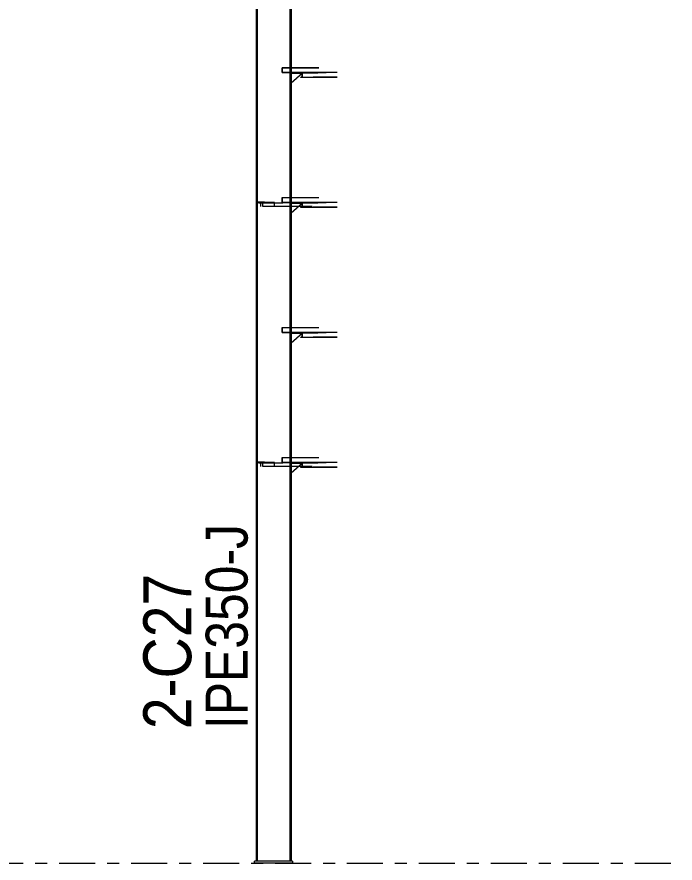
# Model space of a CAD drawing. Header units: millimetres. Extents: x -49 to 773, y -69 to 505.
# Drawn here: x 300.7 to 355.6, y 364.4 to 434.9 of the extents above; entities that cross this region are included whole.
import ezdxf

# ---------------------------------------------------------------- set-up
doc = ezdxf.new("R2010")
doc.units = ezdxf.units.MM
for name, pattern in [('XKITLINE00', [0]), ('XKITLINE02', [4, 2, -2]), ('XKITLINE03', [6, 3, -1, 1, -1])]:
    doc.linetypes.add(name, pattern=pattern)
for name, color, linetype, lineweight in [('Part', 2, 'Continuous', 0), ('PartMark', 7, 'Continuous', 0), ('S-grid', 1, 'Continuous', 0)]:
    doc.layers.add(name, color=color, linetype=linetype, lineweight=lineweight)
doc.styles.add('ARIAL', font='ARIAL.TTF')

# ---------------------------------------------------------------- blocks, each defined once
blk = doc.blocks.new('*A221')
at = {"layer": 'Part'}
blk.add_hatch(color=3, dxfattribs=at).paths.add_polyline_path([(322.841, 430.648), (322.841, 430.262), (324.52, 430.262), (324.52, 429.845), (324.38, 429.845), (324.38, 429.86), (324.503, 429.86), (324.503, 430.247), (322.825, 430.247), (322.825, 430.663), (322.964, 430.663), (322.964, 430.648)], flags=17)
blk = doc.blocks.new('*A222')
at = {"layer": 'Part'}
blk.add_hatch(color=3, dxfattribs=at).paths.add_polyline_path([(322.841, 419.815), (322.841, 419.428), (324.52, 419.428), (324.52, 419.012), (324.38, 419.012), (324.38, 419.027), (324.503, 419.027), (324.503, 419.413), (322.825, 419.413), (322.825, 419.83), (322.964, 419.83), (322.964, 419.815)], flags=17)
blk = doc.blocks.new('*A223')
at = {"layer": 'Part'}
blk.add_hatch(color=3, dxfattribs=at).paths.add_polyline_path([(322.841, 408.982), (322.841, 408.595), (324.52, 408.595), (324.52, 408.178), (324.38, 408.178), (324.38, 408.193), (324.503, 408.193), (324.503, 408.58), (322.825, 408.58), (322.825, 408.997), (322.964, 408.997), (322.964, 408.982)], flags=17)
blk = doc.blocks.new('*A224')
at = {"layer": 'Part'}
blk.add_hatch(color=3, dxfattribs=at).paths.add_polyline_path([(322.841, 398.148), (322.841, 397.762), (324.52, 397.762), (324.52, 397.345), (324.38, 397.345), (324.38, 397.36), (324.503, 397.36), (324.503, 397.747), (322.825, 397.747), (322.825, 398.163), (322.964, 398.163), (322.964, 398.148)], flags=17)
blk = doc.blocks.new('*A272')
at = {"layer": 'Part'}
blk.add_hatch(color=3, dxfattribs=at).paths.add_polyline_path([(322.841, 430.648), (322.841, 430.262), (324.52, 430.262), (324.52, 429.845), (324.38, 429.845), (324.38, 429.86), (324.503, 429.86), (324.503, 430.247), (322.825, 430.247), (322.825, 430.663), (322.964, 430.663), (322.964, 430.648)], flags=17)
blk = doc.blocks.new('*A273')
at = {"layer": 'Part'}
blk.add_hatch(color=3, dxfattribs=at).paths.add_polyline_path([(322.841, 419.815), (322.841, 419.428), (324.52, 419.428), (324.52, 419.012), (324.38, 419.012), (324.38, 419.027), (324.503, 419.027), (324.503, 419.413), (322.825, 419.413), (322.825, 419.83), (322.964, 419.83), (322.964, 419.815)], flags=17)
blk = doc.blocks.new('*A274')
at = {"layer": 'Part'}
blk.add_hatch(color=3, dxfattribs=at).paths.add_polyline_path([(322.841, 408.982), (322.841, 408.595), (324.52, 408.595), (324.52, 408.178), (324.38, 408.178), (324.38, 408.193), (324.503, 408.193), (324.503, 408.58), (322.825, 408.58), (322.825, 408.997), (322.964, 408.997), (322.964, 408.982)], flags=17)
blk = doc.blocks.new('*A275')
at = {"layer": 'Part'}
blk.add_hatch(color=3, dxfattribs=at).paths.add_polyline_path([(322.841, 398.148), (322.841, 397.762), (324.52, 397.762), (324.52, 397.345), (324.38, 397.345), (324.38, 397.36), (324.503, 397.36), (324.503, 397.747), (322.825, 397.747), (322.825, 398.163), (322.964, 398.163), (322.964, 398.148)], flags=17)
blk = doc.blocks.new('*A279')
at = {"layer": 'Part'}
blk.add_hatch(color=3, dxfattribs=at).paths.add_polyline_path([(321.853, 397.73), (321.853, 397.747), (322.207, 397.747), (322.207, 397.413), (322.189, 397.413), (322.189, 397.73)], flags=17)
blk = doc.blocks.new('*A280')
at = {"layer": 'Part'}
blk.add_hatch(color=3, dxfattribs=at).paths.add_polyline_path([(321.853, 419.397), (321.853, 419.413), (322.207, 419.413), (322.207, 419.08), (322.189, 419.08), (322.189, 419.397)], flags=17)
blk = doc.blocks.new('*A1087')
at = {"layer": 'S-grid', "color": 1, "linetype": 'XKITLINE03', "lineweight": 0}
blk.add_line((4.238, 364.372), (355.596, 364.372), dxfattribs=at)
blk = doc.blocks.new('*A1115')
at = {"layer": 'Part', "color": 7, "linetype": 'XKITLINE02', "lineweight": 0}
for p, q in [((325.797, 430.247), (323.571, 430.247)), ((323.571, 430.247), (323.571, 430.205)), ((323.571, 430.247), (323.571, 430.205)), ((324.408, 430.205), (324.408, 430.247)), ((325.797, 430.205), (324.503, 430.205)), ((325.313, 430.205), (325.313, 430.247)), ((325.797, 430.205), (325.797, 430.247))]:
    blk.add_line(p, q, dxfattribs=at)
at = {"layer": 'Part', "color": 2, "linetype": 'XKITLINE00', "lineweight": 0}
for p, q in [((323.571, 430.205), (324.503, 430.205)), ((324.153, 430.205), (324.153, 430.247))]:
    blk.add_line(p, q, dxfattribs=at)
blk = doc.blocks.new('*A1116')
at = {"layer": 'Part', "color": 7, "linetype": 'XKITLINE02', "lineweight": 0}
for p, q in [((323.571, 430.205), (323.571, 429.372)), ((324.551, 430.205), (323.571, 430.205)), ((324.503, 430.164), (324.551, 430.205))]:
    blk.add_line(p, q, dxfattribs=at)
at = {"layer": 'Part', "color": 2, "linetype": 'XKITLINE00', "lineweight": 0}
blk.add_line((324.503, 430.164), (323.571, 429.372), dxfattribs=at)
blk = doc.blocks.new('*A1122')
at = {"layer": 'Part', "color": 2, "linetype": 'XKITLINE00', "lineweight": 0}
for p, q in [((322.825, 430.247), (322.825, 430.663)), ((322.825, 430.663), (325.876, 430.663)), ((322.825, 430.247), (324.503, 430.247)), ((325.876, 430.648), (322.841, 430.648)), ((322.841, 430.648), (322.841, 430.262)), ((327.431, 430.262), (322.841, 430.262)), ((322.964, 430.648), (322.964, 430.663)), ((324.503, 429.86), (324.503, 430.247)), ((324.52, 429.845), (324.52, 430.262)), ((324.38, 429.845), (324.38, 429.86)), ((324.503, 429.86), (324.38, 429.86)), ((327.431, 429.845), (324.38, 429.845))]:
    blk.add_line(p, q, dxfattribs=at)
at = {"layer": 'Part', "color": 7, "linetype": 'XKITLINE02', "lineweight": 0}
for p, q in [((324.503, 430.247), (327.414, 430.247)), ((327.414, 429.86), (324.503, 429.86))]:
    blk.add_line(p, q, dxfattribs=at)
blk = doc.blocks.new('*A1123')
at = {"layer": 'Part', "color": 2, "linetype": 'XKITLINE00', "lineweight": 0}
for p, q in [((322.825, 419.413), (322.825, 419.83)), ((322.825, 419.83), (325.876, 419.83)), ((325.876, 419.815), (322.841, 419.815)), ((322.841, 419.815), (322.841, 419.428)), ((322.964, 419.815), (322.964, 419.83)), ((322.825, 419.413), (324.503, 419.413)), ((327.431, 419.428), (322.841, 419.428)), ((324.38, 419.012), (324.38, 419.027)), ((324.503, 419.027), (324.38, 419.027)), ((327.431, 419.012), (324.38, 419.012)), ((324.503, 419.027), (324.503, 419.413)), ((324.52, 419.012), (324.52, 419.428))]:
    blk.add_line(p, q, dxfattribs=at)
at = {"layer": 'Part', "color": 7, "linetype": 'XKITLINE02', "lineweight": 0}
for p, q in [((324.503, 419.413), (327.414, 419.413)), ((327.414, 419.027), (324.503, 419.027))]:
    blk.add_line(p, q, dxfattribs=at)
blk = doc.blocks.new('*A1124')
at = {"layer": 'Part', "color": 2, "linetype": 'XKITLINE00', "lineweight": 0}
for p, q in [((322.825, 408.58), (322.825, 408.997)), ((322.825, 408.997), (325.876, 408.997)), ((322.825, 408.58), (324.503, 408.58)), ((325.876, 408.982), (322.841, 408.982)), ((322.841, 408.982), (322.841, 408.595)), ((327.431, 408.595), (322.841, 408.595)), ((322.964, 408.982), (322.964, 408.997)), ((324.503, 408.193), (324.503, 408.58)), ((324.52, 408.178), (324.52, 408.595)), ((324.38, 408.178), (324.38, 408.193)), ((324.503, 408.193), (324.38, 408.193)), ((327.431, 408.178), (324.38, 408.178))]:
    blk.add_line(p, q, dxfattribs=at)
at = {"layer": 'Part', "color": 7, "linetype": 'XKITLINE02', "lineweight": 0}
for p, q in [((324.503, 408.58), (327.414, 408.58)), ((327.414, 408.193), (324.503, 408.193))]:
    blk.add_line(p, q, dxfattribs=at)
blk = doc.blocks.new('*A1125')
at = {"layer": 'Part', "color": 2, "linetype": 'XKITLINE00', "lineweight": 0}
for p, q in [((322.825, 397.747), (322.825, 398.163)), ((322.825, 398.163), (325.876, 398.163)), ((322.825, 397.747), (324.503, 397.747)), ((325.876, 398.148), (322.841, 398.148)), ((322.841, 398.148), (322.841, 397.762)), ((327.431, 397.762), (322.841, 397.762)), ((322.964, 398.148), (322.964, 398.163)), ((324.503, 397.36), (324.503, 397.747)), ((324.52, 397.345), (324.52, 397.762)), ((324.38, 397.345), (324.38, 397.36)), ((324.503, 397.36), (324.38, 397.36)), ((327.431, 397.345), (324.38, 397.345))]:
    blk.add_line(p, q, dxfattribs=at)
at = {"layer": 'Part', "color": 7, "linetype": 'XKITLINE02', "lineweight": 0}
for p, q in [((324.503, 397.747), (327.414, 397.747)), ((327.414, 397.36), (324.503, 397.36))]:
    blk.add_line(p, q, dxfattribs=at)
blk = doc.blocks.new('*A1275')
at = {"layer": 'Part', "color": 2, "linetype": 'XKITLINE00', "lineweight": 0}
for p, q in [((322.825, 430.247), (322.825, 430.663)), ((322.825, 430.663), (325.876, 430.663)), ((322.825, 430.247), (324.503, 430.247)), ((325.876, 430.648), (322.841, 430.648)), ((322.841, 430.648), (322.841, 430.262)), ((327.431, 430.262), (322.841, 430.262)), ((322.964, 430.648), (322.964, 430.663)), ((324.503, 429.86), (324.503, 430.247)), ((324.52, 429.845), (324.52, 430.262)), ((324.38, 429.845), (324.38, 429.86)), ((324.503, 429.86), (324.38, 429.86)), ((327.431, 429.845), (324.38, 429.845))]:
    blk.add_line(p, q, dxfattribs=at)
at = {"layer": 'Part', "color": 7, "linetype": 'XKITLINE02', "lineweight": 0}
for p, q in [((324.503, 430.247), (327.414, 430.247)), ((327.414, 429.86), (324.503, 429.86))]:
    blk.add_line(p, q, dxfattribs=at)
blk = doc.blocks.new('*A1276')
at = {"layer": 'Part', "color": 2, "linetype": 'XKITLINE00', "lineweight": 0}
for p, q in [((322.825, 419.413), (322.825, 419.83)), ((322.825, 419.83), (325.876, 419.83)), ((325.876, 419.815), (322.841, 419.815)), ((322.841, 419.815), (322.841, 419.428)), ((322.964, 419.815), (322.964, 419.83)), ((322.825, 419.413), (324.503, 419.413)), ((327.431, 419.428), (322.841, 419.428)), ((324.38, 419.012), (324.38, 419.027)), ((324.503, 419.027), (324.38, 419.027)), ((327.431, 419.012), (324.38, 419.012)), ((324.503, 419.027), (324.503, 419.413)), ((324.52, 419.012), (324.52, 419.428))]:
    blk.add_line(p, q, dxfattribs=at)
at = {"layer": 'Part', "color": 7, "linetype": 'XKITLINE02', "lineweight": 0}
for p, q in [((324.503, 419.413), (327.414, 419.413)), ((327.414, 419.027), (324.503, 419.027))]:
    blk.add_line(p, q, dxfattribs=at)
blk = doc.blocks.new('*A1277')
at = {"layer": 'Part', "color": 2, "linetype": 'XKITLINE00', "lineweight": 0}
for p, q in [((322.825, 408.58), (322.825, 408.997)), ((322.825, 408.997), (325.876, 408.997)), ((322.825, 408.58), (324.503, 408.58)), ((325.876, 408.982), (322.841, 408.982)), ((322.841, 408.982), (322.841, 408.595)), ((327.431, 408.595), (322.841, 408.595)), ((322.964, 408.982), (322.964, 408.997)), ((324.503, 408.193), (324.503, 408.58)), ((324.52, 408.178), (324.52, 408.595)), ((324.38, 408.178), (324.38, 408.193)), ((324.503, 408.193), (324.38, 408.193)), ((327.431, 408.178), (324.38, 408.178))]:
    blk.add_line(p, q, dxfattribs=at)
at = {"layer": 'Part', "color": 7, "linetype": 'XKITLINE02', "lineweight": 0}
for p, q in [((324.503, 408.58), (327.414, 408.58)), ((327.414, 408.193), (324.503, 408.193))]:
    blk.add_line(p, q, dxfattribs=at)
blk = doc.blocks.new('*A1278')
at = {"layer": 'Part', "color": 2, "linetype": 'XKITLINE00', "lineweight": 0}
for p, q in [((322.825, 397.747), (322.825, 398.163)), ((322.825, 398.163), (325.876, 398.163)), ((322.825, 397.747), (324.503, 397.747)), ((325.876, 398.148), (322.841, 398.148)), ((322.841, 398.148), (322.841, 397.762)), ((327.431, 397.762), (322.841, 397.762)), ((322.964, 398.148), (322.964, 398.163)), ((324.503, 397.36), (324.503, 397.747)), ((324.52, 397.345), (324.52, 397.762)), ((324.38, 397.345), (324.38, 397.36)), ((324.503, 397.36), (324.38, 397.36)), ((327.431, 397.345), (324.38, 397.345))]:
    blk.add_line(p, q, dxfattribs=at)
at = {"layer": 'Part', "color": 7, "linetype": 'XKITLINE02', "lineweight": 0}
for p, q in [((324.503, 397.747), (327.414, 397.747)), ((327.414, 397.36), (324.503, 397.36))]:
    blk.add_line(p, q, dxfattribs=at)
blk = doc.blocks.new('*A1282')
at = {"layer": 'Part', "color": 7, "linetype": 'XKITLINE02', "lineweight": 0}
for p, q in [((320.654, 452.268), (320.654, 449.769)), ((323.479, 451.97), (320.654, 452.268)), ((320.746, 452.258), (320.746, 419.455)), ((323.479, 441.497), (323.479, 441.08)), ((323.571, 441.497), (323.571, 441.08)), ((323.479, 430.663), (323.479, 430.247)), ((323.571, 430.663), (323.571, 430.247)), ((323.479, 419.83), (323.479, 419.413)), ((323.571, 419.83), (323.571, 419.413)), ((323.479, 408.997), (323.479, 408.58)), ((323.571, 408.997), (323.571, 408.58)), ((323.479, 398.163), (323.479, 397.747)), ((323.571, 398.163), (323.571, 397.747)), ((323.571, 364.538), (320.654, 364.538))]:
    blk.add_line(p, q, dxfattribs=at)
at = {"layer": 'Part', "color": 2, "linetype": 'XKITLINE00', "lineweight": 0}
for p, q in [((323.479, 451.97), (323.479, 441.497)), ((323.571, 451.96), (323.479, 451.97)), ((323.571, 451.96), (323.571, 441.497)), ((320.654, 449.769), (320.654, 364.538)), ((320.746, 449.76), (320.746, 364.538)), ((323.479, 441.08), (323.479, 430.663)), ((323.571, 441.08), (323.571, 430.663)), ((323.479, 430.247), (323.479, 419.83)), ((323.571, 430.247), (323.571, 419.83)), ((323.479, 419.413), (323.479, 408.997)), ((323.571, 419.413), (323.571, 408.997)), ((323.479, 408.58), (323.479, 398.163)), ((323.571, 408.58), (323.571, 398.163)), ((323.479, 397.747), (323.479, 364.538)), ((323.571, 397.747), (323.571, 364.538))]:
    blk.add_line(p, q, dxfattribs=at)
blk = doc.blocks.new('*A1283')
at = {"layer": 'Part', "color": 2, "linetype": 'XKITLINE00', "lineweight": 0}
for p, q in [((323.696, 364.538), (320.529, 364.538)), ((320.529, 364.372), (320.529, 364.538)), ((323.696, 364.372), (320.529, 364.372)), ((323.696, 364.538), (323.696, 364.372))]:
    blk.add_line(p, q, dxfattribs=at)
blk = doc.blocks.new('*A1284')
at = {"layer": 'Part', "color": 2, "linetype": 'XKITLINE00', "lineweight": 0}
for p, q in [((320.919, 397.747), (320.919, 397.73)), ((322.207, 397.747), (321.049, 397.747)), ((321.853, 397.73), (321.853, 397.747)), ((322.207, 397.413), (322.207, 397.747)), ((320.919, 397.73), (321.853, 397.73)), ((321.218, 397.413), (321.218, 397.73)), ((322.207, 397.413), (321.218, 397.413)), ((322.189, 397.73), (321.853, 397.73)), ((322.189, 397.413), (322.189, 397.73))]:
    blk.add_line(p, q, dxfattribs=at)
at = {"layer": 'Part', "color": 7, "linetype": 'XKITLINE02', "lineweight": 0}
for p, q in [((321.049, 397.747), (320.919, 397.747)), ((321.233, 397.413), (321.233, 397.747))]:
    blk.add_line(p, q, dxfattribs=at)
blk = doc.blocks.new('*A1285')
at = {"layer": 'Part', "color": 7, "linetype": 'XKITLINE02', "lineweight": 0}
for p, q in [((321.371, 397.788), (320.746, 397.788)), ((320.746, 397.788), (320.746, 397.747)), ((320.746, 397.747), (321.371, 397.747)), ((320.871, 397.747), (320.871, 397.788)), ((321.371, 397.747), (321.371, 397.788))]:
    blk.add_line(p, q, dxfattribs=at)
blk = doc.blocks.new('*A1286')
at = {"layer": 'Part', "color": 2, "linetype": 'XKITLINE00', "lineweight": 0}
for p, q in [((321.371, 397.788), (320.746, 397.788)), ((321.049, 397.747), (320.746, 397.747)), ((321.371, 397.747), (321.371, 397.788))]:
    blk.add_line(p, q, dxfattribs=at)
at = {"layer": 'Part', "color": 7, "linetype": 'XKITLINE02', "lineweight": 0}
for p, q in [((320.746, 397.747), (320.746, 397.788)), ((320.871, 397.747), (320.871, 397.788)), ((321.371, 397.747), (321.049, 397.747))]:
    blk.add_line(p, q, dxfattribs=at)
blk = doc.blocks.new('*A1287')
at = {"layer": 'Part', "color": 2, "linetype": 'XKITLINE00', "lineweight": 0}
for p, q in [((320.919, 419.413), (320.919, 419.397)), ((320.919, 419.397), (321.853, 419.397)), ((322.207, 419.413), (321.049, 419.413)), ((321.218, 419.08), (321.218, 419.397)), ((322.207, 419.08), (321.218, 419.08)), ((321.853, 419.397), (321.853, 419.413)), ((322.189, 419.397), (321.853, 419.397)), ((322.189, 419.08), (322.189, 419.397)), ((322.207, 419.08), (322.207, 419.413))]:
    blk.add_line(p, q, dxfattribs=at)
at = {"layer": 'Part', "color": 7, "linetype": 'XKITLINE02', "lineweight": 0}
for p, q in [((321.049, 419.413), (320.919, 419.413)), ((321.233, 419.08), (321.233, 419.413))]:
    blk.add_line(p, q, dxfattribs=at)
blk = doc.blocks.new('*A1288')
at = {"layer": 'Part', "color": 7, "linetype": 'XKITLINE02', "lineweight": 0}
for p, q in [((321.371, 419.455), (320.746, 419.455)), ((320.746, 419.455), (320.746, 419.413)), ((320.746, 419.413), (321.371, 419.413)), ((320.871, 419.413), (320.871, 419.455)), ((321.371, 419.413), (321.371, 419.455))]:
    blk.add_line(p, q, dxfattribs=at)
blk = doc.blocks.new('*A1289')
at = {"layer": 'Part', "color": 2, "linetype": 'XKITLINE00', "lineweight": 0}
for p, q in [((321.371, 419.455), (320.746, 419.455)), ((321.049, 419.413), (320.746, 419.413)), ((321.371, 419.413), (321.371, 419.455))]:
    blk.add_line(p, q, dxfattribs=at)
at = {"layer": 'Part', "color": 7, "linetype": 'XKITLINE02', "lineweight": 0}
for p, q in [((320.746, 419.413), (320.746, 419.455)), ((320.871, 419.413), (320.871, 419.455)), ((321.371, 419.413), (321.049, 419.413))]:
    blk.add_line(p, q, dxfattribs=at)
blk = doc.blocks.new('*A1290')
at = {"layer": 'Part', "color": 7, "linetype": 'XKITLINE02', "lineweight": 0}
for p, q in [((320.881, 397.747), (320.881, 397.73)), ((325.322, 397.747), (320.881, 397.747)), ((321.061, 397.413), (321.061, 397.747)), ((320.881, 397.73), (325.291, 397.73)), ((321.052, 397.413), (321.052, 397.73)), ((324.208, 397.413), (321.052, 397.413)), ((325.322, 397.413), (324.503, 397.413))]:
    blk.add_line(p, q, dxfattribs=at)
at = {"layer": 'Part', "color": 2, "linetype": 'XKITLINE00', "lineweight": 0}
blk.add_line((324.503, 397.413), (324.208, 397.413), dxfattribs=at)
blk = doc.blocks.new('*A1291')
at = {"layer": 'Part', "color": 7, "linetype": 'XKITLINE02', "lineweight": 0}
for p, q in [((323.571, 397.705), (323.571, 396.872)), ((324.551, 397.705), (323.571, 397.705)), ((324.503, 397.664), (324.551, 397.705))]:
    blk.add_line(p, q, dxfattribs=at)
at = {"layer": 'Part', "color": 2, "linetype": 'XKITLINE00', "lineweight": 0}
blk.add_line((324.503, 397.664), (323.571, 396.872), dxfattribs=at)
blk = doc.blocks.new('*A1292')
at = {"layer": 'Part', "color": 7, "linetype": 'XKITLINE02', "lineweight": 0}
for p, q in [((325.797, 397.747), (323.571, 397.747)), ((323.571, 397.747), (323.571, 397.705)), ((323.571, 397.747), (323.571, 397.705)), ((324.408, 397.705), (324.408, 397.747)), ((325.313, 397.705), (325.313, 397.747)), ((325.797, 397.705), (325.797, 397.747)), ((325.797, 397.705), (324.503, 397.705))]:
    blk.add_line(p, q, dxfattribs=at)
at = {"layer": 'Part', "color": 2, "linetype": 'XKITLINE00', "lineweight": 0}
for p, q in [((324.153, 397.705), (324.153, 397.747)), ((323.571, 397.705), (324.503, 397.705))]:
    blk.add_line(p, q, dxfattribs=at)
blk = doc.blocks.new('*A1293')
at = {"layer": 'Part', "color": 7, "linetype": 'XKITLINE02', "lineweight": 0}
for p, q in [((324.551, 408.539), (323.571, 408.538)), ((323.571, 408.538), (323.571, 407.705)), ((324.503, 408.497), (324.551, 408.539))]:
    blk.add_line(p, q, dxfattribs=at)
at = {"layer": 'Part', "color": 2, "linetype": 'XKITLINE00', "lineweight": 0}
blk.add_line((324.503, 408.497), (323.571, 407.705), dxfattribs=at)
blk = doc.blocks.new('*A1294')
at = {"layer": 'Part', "color": 7, "linetype": 'XKITLINE02', "lineweight": 0}
for p, q in [((325.797, 408.58), (323.571, 408.58)), ((323.571, 408.58), (323.571, 408.538)), ((323.571, 408.58), (323.571, 408.538)), ((324.408, 408.538), (324.408, 408.58)), ((325.797, 408.538), (324.503, 408.538)), ((325.313, 408.538), (325.313, 408.58)), ((325.797, 408.538), (325.797, 408.58))]:
    blk.add_line(p, q, dxfattribs=at)
at = {"layer": 'Part', "color": 2, "linetype": 'XKITLINE00', "lineweight": 0}
for p, q in [((323.571, 408.538), (324.503, 408.538)), ((324.153, 408.538), (324.153, 408.58))]:
    blk.add_line(p, q, dxfattribs=at)
blk = doc.blocks.new('*A1295')
at = {"layer": 'Part', "color": 7, "linetype": 'XKITLINE02', "lineweight": 0}
for p, q in [((323.571, 419.372), (323.571, 418.538)), ((324.551, 419.372), (323.571, 419.372)), ((324.503, 419.331), (324.551, 419.372))]:
    blk.add_line(p, q, dxfattribs=at)
at = {"layer": 'Part', "color": 2, "linetype": 'XKITLINE00', "lineweight": 0}
blk.add_line((324.503, 419.331), (323.571, 418.538), dxfattribs=at)
blk = doc.blocks.new('*A1296')
at = {"layer": 'Part', "color": 7, "linetype": 'XKITLINE02', "lineweight": 0}
for p, q in [((325.797, 419.413), (323.571, 419.413)), ((323.571, 419.413), (323.571, 419.372)), ((323.571, 419.413), (323.571, 419.372)), ((324.408, 419.372), (324.408, 419.413)), ((325.797, 419.372), (324.503, 419.372)), ((325.313, 419.372), (325.313, 419.413)), ((325.797, 419.372), (325.797, 419.413))]:
    blk.add_line(p, q, dxfattribs=at)
at = {"layer": 'Part', "color": 2, "linetype": 'XKITLINE00', "lineweight": 0}
for p, q in [((323.571, 419.372), (324.503, 419.372)), ((324.153, 419.372), (324.153, 419.413))]:
    blk.add_line(p, q, dxfattribs=at)
blk = doc.blocks.new('*A1297')
at = {"layer": 'Part', "color": 7, "linetype": 'XKITLINE02', "lineweight": 0}
for p, q in [((320.881, 419.413), (320.881, 419.397)), ((325.322, 419.413), (320.881, 419.413)), ((320.881, 419.397), (325.291, 419.397)), ((321.052, 419.08), (321.052, 419.397)), ((324.208, 419.08), (321.052, 419.08)), ((321.061, 419.08), (321.061, 419.413)), ((325.322, 419.08), (324.503, 419.08))]:
    blk.add_line(p, q, dxfattribs=at)
at = {"layer": 'Part', "color": 2, "linetype": 'XKITLINE00', "lineweight": 0}
blk.add_line((324.503, 419.08), (324.208, 419.08), dxfattribs=at)
blk = doc.blocks.new('*A1434')
at = {"layer": 'PartMark', "color": 7, "style": 'ARIAL', "width": 0.85}
blk.add_text('IPE350-J', height=3.5, rotation=90.00021, dxfattribs=at).set_placement((319.954, 375.538))
at = {"layer": 'PartMark', "color": 3, "style": 'ARIAL', "width": 0.85}
blk.add_text('2-C27', height=4, rotation=90.00021, dxfattribs=at).set_placement((315.254, 375.538))

msp = doc.modelspace()

# ---------------------------------------------------------------- block references
at = {"lineweight": 0}
for name in ['*A1282', '*A221', '*A272', '*A1122', '*A1275', '*A1115', '*A1116', '*A222', '*A273', '*A1123', '*A1276', '*A1288', '*A1289', '*A1297', '*A1287', '*A280', '*A1296', '*A1295', '*A223', '*A274', '*A1124', '*A1277', '*A1294', '*A1293', '*A1285', '*A1286', '*A1290', '*A1284', '*A279', '*A224', '*A275', '*A1125', '*A1278', '*A1292', '*A1291', '*A1434', '*A1087', '*A1283']:
    msp.add_blockref(name, (0, 0), dxfattribs=at)

doc.saveas('drawing.dxf')
